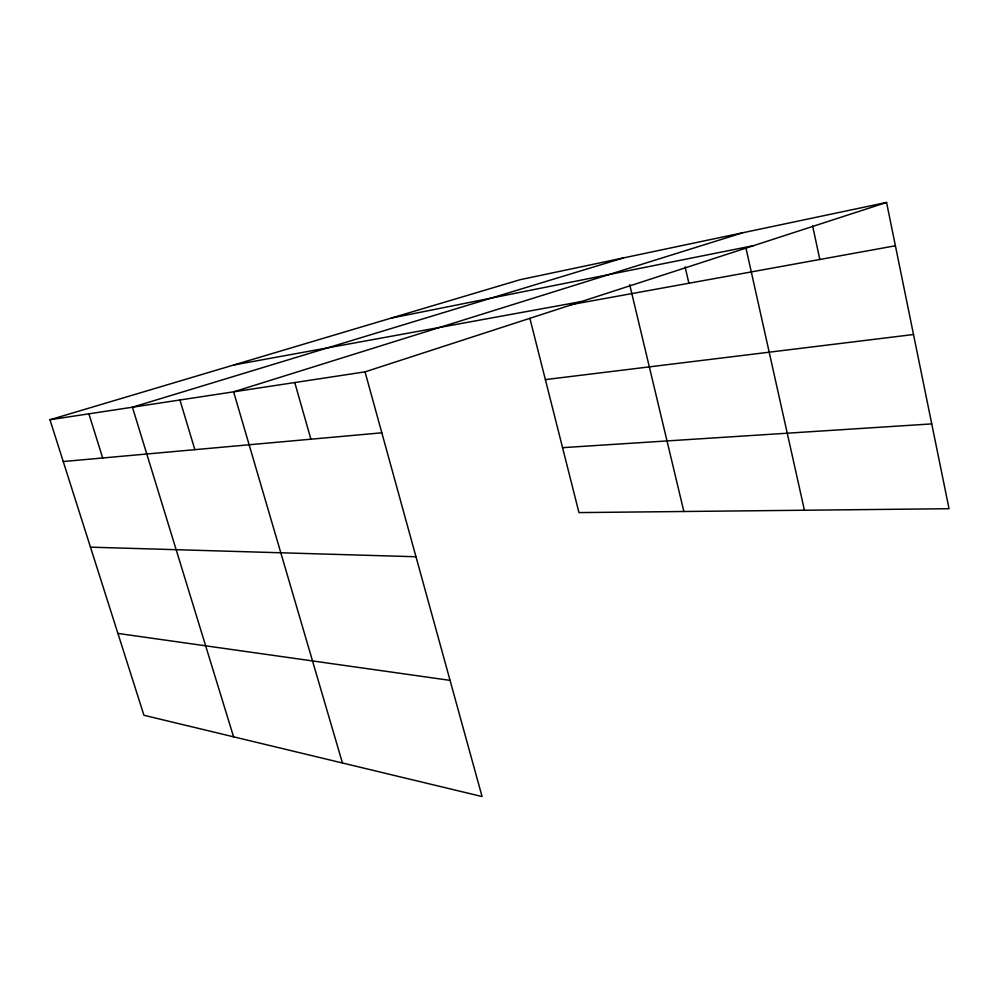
<?xml version="1.0" encoding="UTF-8"?>
<svg xmlns="http://www.w3.org/2000/svg" width="999" height="999" viewBox="0 0 999 999"><rect width="100%" height="100%" fill="white"/><g stroke="black" fill="none" stroke-linecap="round" stroke-linejoin="round"><path stroke-width="1.5" d="M365.035 371.865L482.067 796.553L143.943 715.284L49.95 419.742L365.035 371.865L886.563 202.447L949.05 508.716L578.97 512.599L529.895 318.356M742.569 232.804L233.616 391.833L342.445 762.999M623.314 257.942L132.43 407.217L233.579 736.825M49.95 419.742L520.129 279.695L886.563 202.447M391.196 318.107L753.721 245.604M233.791 364.985L581.53 301.536M570.417 304.745L895.404 245.766M545.367 379.608L913.511 334.515M63.237 461.538L381.83 432.804M562.562 447.664L931.742 423.901M90.472 547.165L415.984 556.755M117.907 633.416L450.049 680.369M88.886 413.836L102.685 457.979M179.932 400L194.855 449.662M294.755 382.542L310.901 439.198M629.707 284.69L683.865 511.5M685.102 266.833L688.898 283.241M745.928 247.852L804.432 510.239M812.649 225.986L819.817 259.478"/></g></svg>
